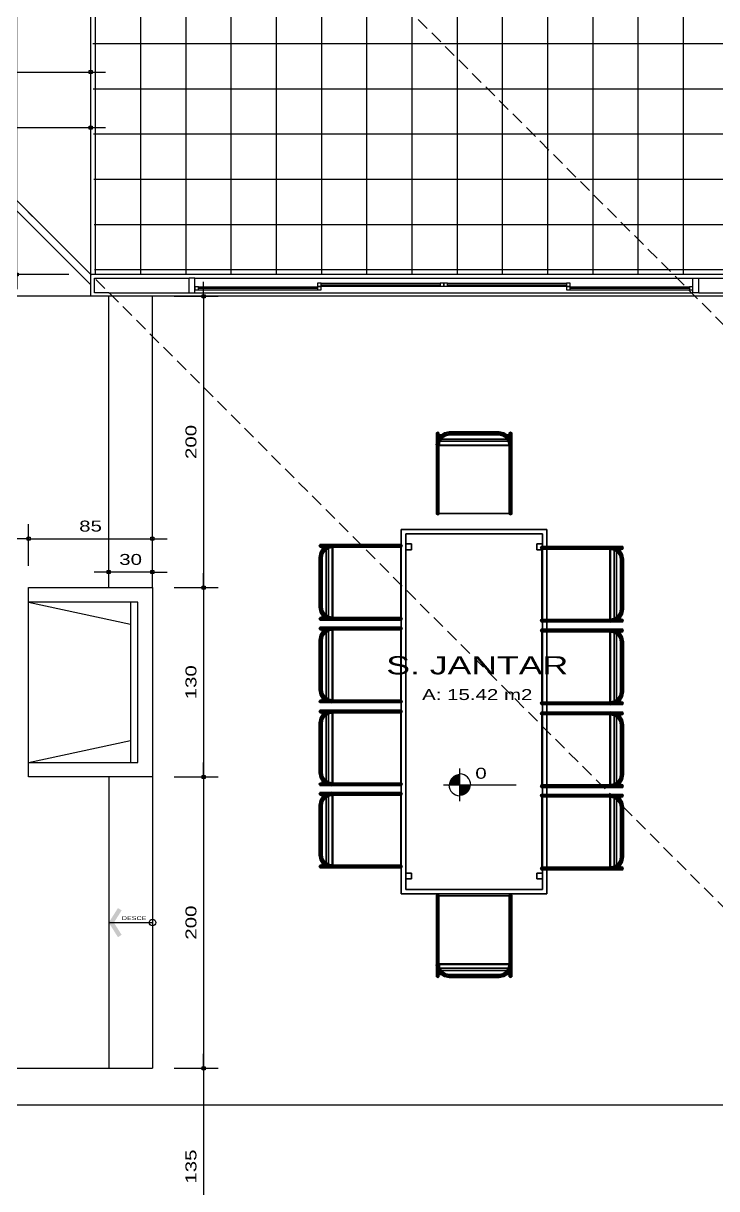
# Model space of a CAD drawing. Extents: x 2280 to 14192, y 1386 to 4696.
# Drawn here: x 4178 to 4654, y 2664 to 3464 of the extents above; entities that cross this region are included whole.
import ezdxf
from ezdxf.enums import TextEntityAlignment as Align

# ---------------------------------------------------------------- set-up
doc = ezdxf.new("R2010")
doc.units = 0
doc.header["$LTSCALE"] = 35
doc.linetypes.add('HIDDEN', pattern=[0.375, 0.25, -0.125])
doc.layers.get('0').update_dxf_attribs({"linetype": 'CONTINUOUS'})
doc.layers.get('DEFPOINTS').update_dxf_attribs({"linetype": 'CONTINUOUS'})
for name, color, linetype in [('COTA', 13, 'CONTINUOUS'), ('EQUIP', 7, 'CONTINUOUS'), ('ESPEC', 2, 'CONTINUOUS'), ('ESPECARQ', 2, 'CONTINUOUS'), ('ESQUADRIA', 2, 'CONTINUOUS'), ('LINVISTA', 60, 'CONTINUOUS'), ('MOBIL', 7, 'CONTINUOUS'), ('PAREDE', 5, 'CONTINUOUS'), ('PROJECAO', 13, 'HIDDEN'), ('REG60-100', 7, 'CONTINUOUS'), ('UNIDADE', 4, 'CONTINUOUS'), ('VIDRO', 1, 'CONTINUOUS')]:
    doc.layers.add(name, color=color, linetype=linetype)
doc.styles.add('REGUA100', font='arial.ttf', dxfattribs={"width": 1.4})
doc.styles.add('REGUA60', font='romnswin.shx', dxfattribs={"width": 1.4})
doc.styles.add('REGUA80', font='arial.ttf', dxfattribs={"width": 1.4})
doc.styles.get("Standard").update_dxf_attribs({"font": 'ISOCP'})
doc.dimstyles.new('ISO-25', dxfattribs={"dimtxt": 2.5, "dimasz": 2.5, "dimexe": 1.25, "dimexo": 0.625, "dimtad": 1, "dimdec": 4, "dimdsep": 46, "dimlunit": 6, "dimtxsty": 'Standard', "dimcen": 2.5, "dimadec": 0, "dimazin": 0, "dimtfac": 1, "dimtdec": 4, "dimtmove": 0, "dimatfit": 3, "dimfxl": 1, "dimtolj": 1, "dimtzin": 0, "dimarcsym": 0})

# ---------------------------------------------------------------- blocks, each defined once
blk = doc.blocks.new('MBCAD5_3')
at = {"color": 254}
mesh = blk.add_polyface(dxfattribs=at)
corners = [(-25, 48.8, 48), (-25, 55.98, 79.78), (-24.13, 55.49, 79.89), (-24.13, 48.4, 48.5), (-23.45, 49.67, 1), (-24.02, 46.8, 1), (-24.51, 46.9, 0.13), (-23.92, 49.87, 0.13), (-23.92, 49.87, 1.87), (-24.51, 46.9, 1.87), (-24.86, 50.26, 1.87), (-25.49, 47.1, 1.87), (-25.33, 50.45, 1), (-25.98, 47.2, 1), (-24.86, 50.26, 0.13), (-25.49, 47.1, 0.13), (-21.94, 51.94, 1), (-22.3, 52.3, 0.13), (-22.3, 52.3, 1.87), (-23.02, 53.02, 1.87), (-23.38, 53.38, 1), (-23.02, 53.02, 0.13), (-19.67, 53.45, 1), (-19.87, 53.92, 0.13), (-19.87, 53.92, 1.87), (-20.26, 54.86, 1.87), (-20.45, 55.33, 1), (-20.26, 54.86, 0.13), (-16.9, 54, 1), (-16.95, 54.5, 0.13), (-16.95, 54.5, 1.87), (-17.05, 55.5, 1.87), (-17.1, 56, 1), (-17.05, 55.5, 0.13), (16.9, 54, 1), (16.95, 54.5, 0.13), (16.95, 54.5, 1.87), (17.05, 55.5, 1.87), (17.1, 56, 1), (17.05, 55.5, 0.13), (19.67, 53.45, 1), (19.87, 53.92, 0.13), (19.87, 53.92, 1.87), (20.26, 54.86, 1.87), (20.45, 55.33, 1), (20.26, 54.86, 0.13), (21.94, 51.94, 1), (22.3, 52.3, 0.13), (22.3, 52.3, 1.87), (23.02, 53.02, 1.87), (23.38, 53.38, 1), (23.02, 53.02, 0.13), (23.45, 49.67, 1), (23.92, 49.87, 0.13), (23.92, 49.87, 1.87), (24.86, 50.26, 1.87), (25.33, 50.45, 1), (24.86, 50.26, 0.13), (24.02, 46.8, 1), (24.51, 46.9, 0.13), (24.51, 46.9, 1.87), (25.49, 47.1, 1.87), (25.98, 47.2, 1), (25.49, 47.1, 0.13), (-25.87, 48.4, 48.5), (-25.87, 55.49, 79.89), (-25.87, 47.6, 49.5), (-25.87, 54.51, 80.11), (-25, 47.2, 50), (-25, 54.02, 80.22), (-24.13, 47.6, 49.5), (-24.13, 54.51, 80.11), (-25, 8.1, 48), (-24.13, 8.05, 48.5), (-25.87, 8.05, 48.5), (-25.87, 7.95, 49.5), (-25, 7.9, 50), (-24.13, 7.95, 49.5), (-25, 5.33, 47.45), (-24.13, 5.13, 47.92), (-25.87, 5.13, 47.92), (-25.87, 4.74, 48.86), (-25, 4.55, 49.33), (-24.13, 4.74, 48.86), (-25, 3.06, 45.94), (-24.13, 2.7, 46.3), (-25.87, 2.7, 46.3), (-25.87, 1.98, 47.02), (-25, 1.62, 47.38), (-24.13, 1.98, 47.02), (-25, 1.55, 43.67), (-24.13, 1.08, 43.87), (-25.87, 1.08, 43.87), (-25.87, 0.14, 44.26), (-25, -0.33, 44.45), (-24.13, 0.14, 44.26), (-25, 1, 40.9), (-24.13, 0.5, 40.95), (-25.87, 0.5, 40.95), (-25.87, -0.5, 41.05), (-25, -1, 41.1), (-24.13, -0.5, 41.05), (-25, 1, 9.1), (-24.13, 0.5, 9.05), (-25.87, 0.5, 9.05), (-25.87, -0.5, 8.95), (-25, -1, 8.9), (-24.13, -0.5, 8.95), (-25, 1.55, 6.33), (-24.13, 1.08, 6.13), (-25.87, 1.08, 6.13), (-25.87, 0.14, 5.74), (-25, -0.33, 5.55), (-24.13, 0.14, 5.74), (-25, 3.06, 4.06), (-24.13, 2.7, 3.7), (-25.87, 2.7, 3.7), (-25.87, 1.98, 2.98), (-25, 1.62, 2.62), (-24.13, 1.98, 2.98), (-25, 5.33, 2.55), (-24.13, 5.13, 2.08), (-25.87, 5.13, 2.08), (-25.87, 4.74, 1.14), (-25, 4.55, 0.67), (-24.13, 4.74, 1.14), (-25, 8.1, 2), (-24.13, 8.05, 1.5), (-25.87, 8.05, 1.5), (-25.87, 7.95, 0.5), (-25, 7.9), (-24.13, 7.95, 0.5), (-25, 47, 2), (-24.13, 47, 1.5), (-25.87, 47, 1.5), (-25.87, 47, 0.5), (-25, 47), (-24.13, 47, 0.5), (25, 48.8, 48), (25, 55.98, 79.78), (25.87, 55.49, 79.89), (25.87, 48.4, 48.5), (24.13, 48.4, 48.5), (24.13, 55.49, 79.89), (24.13, 47.6, 49.5), (24.13, 54.51, 80.11), (25, 47.2, 50), (25, 54.02, 80.22), (25.87, 47.6, 49.5), (25.87, 54.51, 80.11), (25, 8.1, 48), (25.87, 8.05, 48.5), (24.13, 8.05, 48.5), (24.13, 7.95, 49.5), (25, 7.9, 50), (25.87, 7.95, 49.5), (25, 5.33, 47.45), (25.87, 5.13, 47.92), (24.13, 5.13, 47.92), (24.13, 4.74, 48.86), (25, 4.55, 49.33), (25.87, 4.74, 48.86), (25, 3.06, 45.94), (25.87, 2.7, 46.3), (24.13, 2.7, 46.3), (24.13, 1.98, 47.02), (25, 1.62, 47.38), (25.87, 1.98, 47.02), (25, 1.55, 43.67), (25.87, 1.08, 43.87), (24.13, 1.08, 43.87), (24.13, 0.14, 44.26), (25, -0.33, 44.45), (25.87, 0.14, 44.26), (25, 1, 40.9), (25.87, 0.5, 40.95), (24.13, 0.5, 40.95), (24.13, -0.5, 41.05), (25, -1, 41.1), (25.87, -0.5, 41.05), (25, 1, 9.1), (25.87, 0.5, 9.05), (24.13, 0.5, 9.05), (24.13, -0.5, 8.95), (25, -1, 8.9), (25.87, -0.5, 8.95), (25, 1.55, 6.33), (25.87, 1.08, 6.13), (24.13, 1.08, 6.13), (24.13, 0.14, 5.74), (25, -0.33, 5.55), (25.87, 0.14, 5.74), (25, 3.06, 4.06), (25.87, 2.7, 3.7), (24.13, 2.7, 3.7), (24.13, 1.98, 2.98), (25, 1.62, 2.62), (25.87, 1.98, 2.98), (25, 5.33, 2.55), (25.87, 5.13, 2.08), (24.13, 5.13, 2.08), (24.13, 4.74, 1.14), (25, 4.55, 0.67), (25.87, 4.74, 1.14), (25, 8.1, 2), (25.87, 8.05, 1.5), (24.13, 8.05, 1.5), (24.13, 7.95, 0.5), (25, 7.9), (25.87, 7.95, 0.5), (25, 47, 2), (25.87, 47, 1.5), (24.13, 47, 1.5), (24.13, 47, 0.5), (25, 47), (25.87, 47, 0.5)]
mesh.append_faces([[corners[k] for k in face] for face in [(58, 52, 53, 59), (60, 54, 52, 58), (61, 55, 54, 60), (62, 56, 55, 61), (63, 57, 56, 62), (59, 53, 57, 63), (132, 126, 127, 133), (134, 128, 126, 132), (135, 129, 128, 134), (136, 130, 129, 135), (137, 131, 130, 136), (133, 127, 131, 137), (210, 204, 205, 211), (212, 206, 204, 210), (213, 207, 206, 212), (214, 208, 207, 213), (215, 209, 208, 214), (211, 205, 209, 215)]], dxfattribs={"vtx1": -1, "color": 254})
mesh.append_faces([[corners[k] for k in face] for face in [(16, 4, 7, 17), (18, 8, 4, 16), (19, 10, 8, 18), (20, 12, 10, 19), (21, 14, 12, 20), (17, 7, 14, 21), (22, 16, 17, 23), (24, 18, 16, 22), (25, 19, 18, 24), (26, 20, 19, 25), (27, 21, 20, 26), (23, 17, 21, 27), (28, 22, 23, 29), (30, 24, 22, 28), (31, 25, 24, 30), (32, 26, 25, 31), (33, 27, 26, 32), (29, 23, 27, 33), (34, 28, 29, 35), (36, 30, 28, 34), (37, 31, 30, 36), (38, 32, 31, 37), (39, 33, 32, 38), (35, 29, 33, 39), (40, 34, 35, 41), (42, 36, 34, 40), (43, 37, 36, 42), (44, 38, 37, 43), (45, 39, 38, 44), (41, 35, 39, 45), (46, 40, 41, 47), (48, 42, 40, 46), (49, 43, 42, 48), (50, 44, 43, 49), (51, 45, 44, 50), (47, 41, 45, 51), (52, 46, 47, 53), (54, 48, 46, 52), (55, 49, 48, 54), (56, 50, 49, 55), (57, 51, 50, 56), (53, 47, 51, 57), (72, 0, 3, 73), (74, 64, 0, 72), (75, 66, 64, 74), (76, 68, 66, 75), (77, 70, 68, 76), (73, 3, 70, 77), (78, 72, 73, 79), (80, 74, 72, 78), (81, 75, 74, 80), (82, 76, 75, 81), (83, 77, 76, 82), (79, 73, 77, 83), (84, 78, 79, 85), (86, 80, 78, 84), (87, 81, 80, 86), (88, 82, 81, 87), (89, 83, 82, 88), (85, 79, 83, 89), (90, 84, 85, 91), (92, 86, 84, 90), (93, 87, 86, 92), (94, 88, 87, 93), (95, 89, 88, 94), (91, 85, 89, 95), (96, 90, 91, 97), (98, 92, 90, 96), (99, 93, 92, 98), (100, 94, 93, 99), (101, 95, 94, 100), (97, 91, 95, 101), (102, 96, 97, 103), (104, 98, 96, 102), (105, 99, 98, 104), (106, 100, 99, 105), (107, 101, 100, 106), (103, 97, 101, 107), (108, 102, 103, 109), (110, 104, 102, 108), (111, 105, 104, 110), (112, 106, 105, 111), (113, 107, 106, 112), (109, 103, 107, 113), (114, 108, 109, 115), (116, 110, 108, 114), (117, 111, 110, 116), (118, 112, 111, 117), (119, 113, 112, 118), (115, 109, 113, 119), (120, 114, 115, 121), (122, 116, 114, 120), (123, 117, 116, 122), (124, 118, 117, 123), (125, 119, 118, 124), (121, 115, 119, 125), (126, 120, 121, 127), (128, 122, 120, 126), (129, 123, 122, 128), (130, 124, 123, 129), (131, 125, 124, 130), (127, 121, 125, 131), (150, 138, 141, 151), (152, 142, 138, 150), (153, 144, 142, 152), (154, 146, 144, 153), (155, 148, 146, 154), (151, 141, 148, 155), (156, 150, 151, 157), (158, 152, 150, 156), (159, 153, 152, 158), (160, 154, 153, 159), (161, 155, 154, 160), (157, 151, 155, 161), (162, 156, 157, 163), (164, 158, 156, 162), (165, 159, 158, 164), (166, 160, 159, 165), (167, 161, 160, 166), (163, 157, 161, 167), (168, 162, 163, 169), (170, 164, 162, 168), (171, 165, 164, 170), (172, 166, 165, 171), (173, 167, 166, 172), (169, 163, 167, 173), (174, 168, 169, 175), (176, 170, 168, 174), (177, 171, 170, 176), (178, 172, 171, 177), (179, 173, 172, 178), (175, 169, 173, 179), (180, 174, 175, 181), (182, 176, 174, 180), (183, 177, 176, 182), (184, 178, 177, 183), (185, 179, 178, 184), (181, 175, 179, 185), (186, 180, 181, 187), (188, 182, 180, 186), (189, 183, 182, 188), (190, 184, 183, 189), (191, 185, 184, 190), (187, 181, 185, 191), (192, 186, 187, 193), (194, 188, 186, 192), (195, 189, 188, 194), (196, 190, 189, 195), (197, 191, 190, 196), (193, 187, 191, 197), (198, 192, 193, 199), (200, 194, 192, 198), (201, 195, 194, 200), (202, 196, 195, 201), (203, 197, 196, 202), (199, 193, 197, 203), (204, 198, 199, 205), (206, 200, 198, 204), (207, 201, 200, 206), (208, 202, 201, 207), (209, 203, 202, 208), (205, 199, 203, 209)]], dxfattribs={"vtx1": -1, "vtx3": -1, "color": 254})
mesh.append_faces([[corners[k] for k in face] for face in [(0, 1, 2, 3), (4, 5, 6, 7), (8, 9, 5, 4), (10, 11, 9, 8), (12, 13, 11, 10), (14, 15, 13, 12), (7, 6, 15, 14), (64, 65, 1, 0), (66, 67, 65, 64), (68, 69, 67, 66), (70, 71, 69, 68), (3, 2, 71, 70), (138, 139, 140, 141), (142, 143, 139, 138), (144, 145, 143, 142), (146, 147, 145, 144), (148, 149, 147, 146), (141, 140, 149, 148)]], dxfattribs={"vtx3": -1, "color": 254})
at = {"color": 0}
mesh = blk.add_polyface(dxfattribs=at)
corners = [(25, 47, 50), (-25, 47, 50), (-25, 47, 53), (25, 47, 53), (25, 0, 50), (25, 0, 53), (-25, 0, 50), (-25, 0, 53), (25, 54.02, 80.22), (-25, 54.02, 80.22), (-25, 51.1, 80.88), (25, 51.1, 80.88), (25, 49.62, 60.71), (25, 46.69, 61.37), (-25, 49.62, 60.71), (-25, 46.69, 61.37)]
mesh.append_faces([[corners[k] for k in face] for face in [(0, 1, 2, 3), (4, 0, 3, 5), (6, 4, 5, 7), (1, 6, 7, 2), (8, 9, 10, 11), (12, 8, 11, 13), (14, 12, 13, 15), (9, 14, 15, 10), (7, 5, 3, 2), (15, 13, 11, 10), (14, 9, 8, 12)]], dxfattribs={"color": 0})
blk = doc.blocks.new('NIVELPB')
at = {"linetype": 'ByBlock'}
for p, q in [((0, -2.25), (0, 2.25)), ((-2.25, 0), (7.75, 0))]:
    blk.add_line(p, q, dxfattribs=at)
at = {"linetype": 'ByBlock', "const_width": 1.5}
for points in [[(-0.75, 0, -0.414214), (0, 0.75, -0.618034)], [(0, -0.75, 0.414214), (0.75, 0, 0.618034)]]:
    blk.add_lwpolyline(points, format="xyb", dxfattribs=at)
at = {"linetype": 'ByBlock'}
for start, end in [(180, 270), (0, 90)]:
    blk.add_arc((0, 0), 1.5, start, end, dxfattribs=at)
at = {"color": 0, "linetype": 'ByBlock', "style": 'REGUA60', "width": 1.4}
blk.add_attdef('COTAPISO', (2.12, 0.85), '', height=1.5, dxfattribs=at)
blk = doc.blocks.new('INDUNI1')
at = {"color": 0, "style": 'REGUA100', "width": 1.4, "flags": 8}
for tag, p in [('NOME1', (0, 0)), ('NOME2', (0, -4.29))]:
    blk.add_attdef(tag, text='', height=2.5, dxfattribs=at).set_placement(p, align=Align.CENTER)
at = {"layer": 'ESPECARQ', "style": 'REGUA60', "width": 1.4}
blk.add_attdef('AREA', text='', height=1.5, dxfattribs=at).set_placement((0, -7.81), align=Align.CENTER)
at = {"layer": 'ESPECARQ', "style": 'REGUA60', "width": 1.4, "flags": 8}
for tag, p in [('PISO', (0, -10.31)), ('REVPAR', (0, -12.81)), ('PEDIR', (0, -15.31))]:
    blk.add_attdef(tag, text='', height=1.5, dxfattribs=at).set_placement(p, align=Align.CENTER)
blk = doc.blocks.new('COTAPT')
at = {"color": 0, "linetype": 'ByBlock'}
blk.add_line((0, 0), (200, 0), dxfattribs=at)
at = {"color": 6, "linetype": 'ByBlock'}
blk.add_lwpolyline([(-20, 20), (20, 20), (20, -20), (-20, -20)], close=True, dxfattribs=at)
blk = doc.blocks.new('*D137')
at = {"color": 0, "linetype": 'ByBlock'}
for p, q in [((4224.58, 3306.45), (4224.58, 3402.3)), ((3739.63, 3392.3), (4224.53, 3392.3))]:
    blk.add_line(p, q, dxfattribs=at)
at = {"layer": 'DEFPOINTS', "color": 0, "linetype": 'ByBlock'}
for p in [(4224.58, 3392.3), (3739.58, 3291.45), (4224.58, 3291.45)]:
    blk.add_point(p, dxfattribs=at)
at = {"color": 0, "linetype": 'ByBlock', "xscale": 0.05, "yscale": 0.05, "zscale": 0.05, "rotation": 180}
blk.add_blockref('COTAPT', (3739.58, 3392.3), dxfattribs=at)
at = {"color": 0, "linetype": 'ByBlock', "xscale": 0.05, "yscale": 0.05, "zscale": 0.05}
blk.add_blockref('COTAPT', (4224.58, 3392.3), dxfattribs=at)
at = {"color": 2, "linetype": 'ByBlock', "insert": (3982.08, 3400.95), "char_height": 7.5, "attachment_point": 5, "style": 'REGUA60'}
blk.add_mtext('\\A1;485', dxfattribs=at)
blk = doc.blocks.new('*D138')
at = {"color": 0, "linetype": 'ByBlock'}
for p, q in [((3224.58, 3306.45), (3224.58, 3440.39)), ((4224.58, 3306.45), (4224.58, 3440.39)), ((3224.63, 3430.39), (4224.53, 3430.39))]:
    blk.add_line(p, q, dxfattribs=at)
at = {"layer": 'DEFPOINTS', "color": 0, "linetype": 'ByBlock'}
for p in [(4224.58, 3430.39), (3224.58, 3291.45), (4224.58, 3291.45)]:
    blk.add_point(p, dxfattribs=at)
at = {"color": 0, "linetype": 'ByBlock', "xscale": 0.05, "yscale": 0.05, "zscale": 0.05, "rotation": 180}
blk.add_blockref('COTAPT', (3224.58, 3430.39), dxfattribs=at)
at = {"color": 0, "linetype": 'ByBlock', "xscale": 0.05, "yscale": 0.05, "zscale": 0.05}
blk.add_blockref('COTAPT', (4224.58, 3430.39), dxfattribs=at)
at = {"color": 2, "linetype": 'ByBlock', "insert": (3724.58, 3439.04), "char_height": 7.5, "attachment_point": 5, "style": 'REGUA60'}
blk.add_mtext('\\A1;1.000', dxfattribs=at)
blk = doc.blocks.new('*D201')
at = {"color": 0, "linetype": 'ByBlock'}
for p, q in [((4209.58, 3691.45), (4163.81, 3691.45)), ((4173.81, 3291.5), (4173.81, 3691.4)), ((4209.58, 3291.45), (4163.81, 3291.45))]:
    blk.add_line(p, q, dxfattribs=at)
at = {"layer": 'DEFPOINTS', "color": 0, "linetype": 'ByBlock'}
for p in [(4173.81, 3691.45), (4224.58, 3691.45), (4224.58, 3291.45)]:
    blk.add_point(p, dxfattribs=at)
at = {"color": 0, "linetype": 'ByBlock', "xscale": 0.05, "yscale": 0.05, "zscale": 0.05}
for p, rotation in [((4173.81, 3691.45), 90), ((4173.81, 3291.45), 270)]:
    blk.add_blockref('COTAPT', p, dxfattribs=dict(at, rotation=rotation))
at = {"color": 2, "linetype": 'ByBlock', "insert": (4165.16, 3491.45), "char_height": 7.5, "attachment_point": 5, "rotation": 90, "style": 'REGUA60'}
blk.add_mtext('\\A1;400', dxfattribs=at)
blk = doc.blocks.new('*D207')
at = {"color": 0, "linetype": 'ByBlock'}
for p, q in [((4281.93, 3276.45), (4312.06, 3276.45)), ((4302.06, 3276.4), (4302.06, 3076.5)), ((4281.93, 3076.45), (4312.06, 3076.45))]:
    blk.add_line(p, q, dxfattribs=at)
at = {"layer": 'DEFPOINTS', "color": 0, "linetype": 'ByBlock'}
for p in [(4266.93, 3276.45), (4266.93, 3076.45), (4302.06, 3076.45)]:
    blk.add_point(p, dxfattribs=at)
at = {"color": 0, "linetype": 'ByBlock', "xscale": 0.05, "yscale": 0.05, "zscale": 0.05}
for p, rotation in [((4302.06, 3276.45), 90), ((4302.06, 3076.45), 270)]:
    blk.add_blockref('COTAPT', p, dxfattribs=dict(at, rotation=rotation))
at = {"color": 2, "linetype": 'ByBlock', "insert": (4293.41, 3176.45), "char_height": 7.5, "attachment_point": 5, "rotation": 90, "style": 'REGUA60'}
blk.add_mtext('\\A1;200', dxfattribs=at)
blk = doc.blocks.new('*D208')
at = {"color": 0, "linetype": 'ByBlock'}
for p, q in [((4302.06, 3076.4), (4302.06, 2946.5)), ((4281.93, 2946.45), (4312.06, 2946.45))]:
    blk.add_line(p, q, dxfattribs=at)
at = {"layer": 'DEFPOINTS', "color": 0, "linetype": 'ByBlock'}
for p in [(4266.93, 3076.45), (4266.93, 2946.45), (4302.06, 2946.45)]:
    blk.add_point(p, dxfattribs=at)
at = {"color": 0, "linetype": 'ByBlock', "xscale": 0.05, "yscale": 0.05, "zscale": 0.05}
for p, rotation in [((4302.06, 3076.45), 90), ((4302.06, 2946.45), 270)]:
    blk.add_blockref('COTAPT', p, dxfattribs=dict(at, rotation=rotation))
at = {"color": 2, "linetype": 'ByBlock', "insert": (4293.41, 3011.45), "char_height": 7.5, "attachment_point": 5, "rotation": 90, "style": 'REGUA60'}
blk.add_mtext('\\A1;130', dxfattribs=at)
blk = doc.blocks.new('*D209')
at = {"color": 0, "linetype": 'ByBlock'}
for p, q in [((4302.06, 2946.4), (4302.06, 2746.5)), ((4281.93, 2746.45), (4312.06, 2746.45))]:
    blk.add_line(p, q, dxfattribs=at)
at = {"layer": 'DEFPOINTS', "color": 0, "linetype": 'ByBlock'}
for p in [(4266.93, 2946.45), (4266.93, 2746.45), (4302.06, 2746.45)]:
    blk.add_point(p, dxfattribs=at)
at = {"color": 0, "linetype": 'ByBlock', "xscale": 0.05, "yscale": 0.05, "zscale": 0.05}
for p, rotation in [((4302.06, 2946.45), 90), ((4302.06, 2746.45), 270)]:
    blk.add_blockref('COTAPT', p, dxfattribs=dict(at, rotation=rotation))
at = {"color": 2, "linetype": 'ByBlock', "insert": (4293.41, 2846.45), "char_height": 7.5, "attachment_point": 5, "rotation": 90, "style": 'REGUA60'}
blk.add_mtext('\\A1;200', dxfattribs=at)
blk = doc.blocks.new('*D210')
at = {"color": 0, "linetype": 'ByBlock'}
for p, q in [((4302.06, 2746.4), (4302.06, 2611.5)), ((4254.58, 2611.45), (4312.06, 2611.45))]:
    blk.add_line(p, q, dxfattribs=at)
at = {"layer": 'DEFPOINTS', "color": 0, "linetype": 'ByBlock'}
for p in [(4266.93, 2746.45), (4239.58, 2611.45), (4302.06, 2611.45)]:
    blk.add_point(p, dxfattribs=at)
at = {"color": 0, "linetype": 'ByBlock', "xscale": 0.05, "yscale": 0.05, "zscale": 0.05}
for p, rotation in [((4302.06, 2746.45), 90), ((4302.06, 2611.45), 270)]:
    blk.add_blockref('COTAPT', p, dxfattribs=dict(at, rotation=rotation))
at = {"color": 2, "linetype": 'ByBlock', "insert": (4293.41, 2678.95), "char_height": 7.5, "attachment_point": 5, "rotation": 90, "style": 'REGUA60'}
blk.add_mtext('\\A1;135', dxfattribs=at)
blk = doc.blocks.new('*D211')
at = {"color": 0, "linetype": 'ByBlock'}
for p, q in [((4181.93, 3091.45), (4181.93, 3120)), ((4266.93, 3091.45), (4266.93, 3120)), ((4181.98, 3110), (4266.88, 3110))]:
    blk.add_line(p, q, dxfattribs=at)
at = {"layer": 'DEFPOINTS', "color": 0, "linetype": 'ByBlock'}
for p in [(4266.93, 3110), (4181.93, 3076.45), (4266.93, 3076.45)]:
    blk.add_point(p, dxfattribs=at)
at = {"color": 0, "linetype": 'ByBlock', "xscale": 0.05, "yscale": 0.05, "zscale": 0.05, "rotation": 180}
blk.add_blockref('COTAPT', (4181.93, 3110), dxfattribs=at)
at = {"color": 0, "linetype": 'ByBlock', "xscale": 0.05, "yscale": 0.05, "zscale": 0.05}
blk.add_blockref('COTAPT', (4266.93, 3110), dxfattribs=at)
at = {"color": 2, "linetype": 'ByBlock', "insert": (4224.43, 3118.65), "char_height": 7.5, "attachment_point": 5, "style": 'REGUA60'}
blk.add_mtext('\\A1;85', dxfattribs=at)
blk = doc.blocks.new('*D212')
at = {"color": 0, "linetype": 'ByBlock'}
for p, q in [((4236.93, 3091.45), (4236.93, 3097.1)), ((4266.93, 3091.45), (4266.93, 3097.1)), ((4266.88, 3087.1), (4236.98, 3087.1))]:
    blk.add_line(p, q, dxfattribs=at)
at = {"layer": 'DEFPOINTS', "color": 0, "linetype": 'ByBlock'}
for p in [(4236.93, 3087.1), (4236.93, 3076.45), (4266.93, 3076.45)]:
    blk.add_point(p, dxfattribs=at)
at = {"color": 0, "linetype": 'ByBlock', "xscale": 0.05, "yscale": 0.05, "zscale": 0.05, "rotation": 180}
blk.add_blockref('COTAPT', (4236.93, 3087.1), dxfattribs=at)
at = {"color": 0, "linetype": 'ByBlock', "xscale": 0.05, "yscale": 0.05, "zscale": 0.05}
blk.add_blockref('COTAPT', (4266.93, 3087.1), dxfattribs=at)
at = {"color": 2, "linetype": 'ByBlock', "insert": (4251.93, 3095.75), "char_height": 7.5, "attachment_point": 5, "style": 'REGUA60'}
blk.add_mtext('\\A1;30', dxfattribs=at)
blk = doc.blocks.new('INDSETAD')
at = {"color": 4, "linetype": 'ByBlock'}
for points in [[(0, 0), (1.26, 2), (0.71, 0), (1.77, 1.68)], [(0, 0), (1.26, -2), (0.71, 0), (1.77, -1.68)]]:
    blk.add_solid(points, dxfattribs=at)

msp = doc.modelspace()

# ---------------------------------------------------------------- hatches: boundary and pattern name
at = {"layer": 'LINVISTA'}
h = msp.add_hatch(dxfattribs=at)
h.set_pattern_fill('NET', color=256, scale=9.78, style=0)
h.set_pattern_definition([(360, (4414.2, 220.673), (8e-15, 31.0515), []), (90, (4414.2, 220.673), (-31.0515, 1e-14), [])])
h.paths.add_polyline_path([(4708.579, 3291.448), (4794.579, 3291.448), (4794.579, 3298.448), (5034.579, 3298.448), (5034.579, 3291.448), (5124.579, 3291.448), (5129.579, 3291.448), (5209.579, 3291.448), (5214.579, 3291.448), (5314.579, 3291.448), (5314.579, 3391.448), (5239.579, 3391.448), (5234.579, 3391.448), (5234.579, 3406.448), (5168.579, 3406.448), (5164.579, 3406.448), (5164.579, 3391.448), (5159.579, 3391.448), (5134.579, 3391.448), (5064.579, 3391.448), (5064.579, 3401.448), (5064.579, 3481.448), (5064.579, 3491.448), (5074.579, 3491.448), (5074.579, 3616.448), (4954.579, 3616.448), (4954.579, 3391.448), (4914.658, 3391.448, -0.0700148), (4894.579, 3676.448), (4779.535, 3676.448), (4779.535, 3691.448), (4224.579, 3691.448), (4227.064, 3291.448)])
h.paths.add_polyline_path([(4953.869, 3524.703), (5076.475, 3524.703), (5076.475, 3541.135), (4953.869, 3541.135)], flags=25)
h.paths.add_polyline_path([(4985.566, 3512.469), (5044.778, 3512.469), (5044.778, 3521.665), (4985.566, 3521.665)], flags=24)
h.paths.add_polyline_path([(4529.967, 3498.448), (4654.336, 3498.448), (4654.336, 3517.198), (4529.967, 3517.198)], flags=24)
h.paths.add_polyline_path([(4551.066, 3481.892), (4633.237, 3481.892), (4633.237, 3493.38), (4551.066, 3493.38)], flags=24)
h.paths.add_polyline_path([(4928.486, 3301.037), (4994.578, 3301.037), (4994.578, 3310.227), (4928.486, 3310.227)], flags=24)

# ---------------------------------------------------------------- linework, layer by layer
at = {"color": 0}
for points in [[(4444.793, 3106.442), (4440.793, 3106.442), (4440.793, 3106.442, 64), (4444.793, 3106.442, 64)], [(4440.793, 3106.442), (4440.793, 3102.442), (4440.793, 3102.442, 64), (4440.793, 3106.442, 64)], [(4444.793, 3102.442), (4444.793, 3106.442), (4444.793, 3106.442, 64), (4444.793, 3102.442, 64)], [(4534.793, 3106.442), (4530.793, 3106.442), (4530.793, 3106.442, 64), (4534.793, 3106.442, 64)], [(4530.793, 3106.442), (4530.793, 3102.442), (4530.793, 3102.442, 64), (4530.793, 3106.442, 64)], [(4534.793, 3102.442), (4534.793, 3106.442), (4534.793, 3106.442, 64), (4534.793, 3102.442, 64)], [(4440.793, 3102.442), (4444.793, 3102.442), (4444.793, 3102.442, 64), (4440.793, 3102.442, 64)], [(4530.793, 3102.442), (4534.793, 3102.442), (4534.793, 3102.442, 64), (4530.793, 3102.442, 64)], [(4444.793, 2880.463), (4440.793, 2880.463), (4440.793, 2880.463, 64), (4444.793, 2880.463, 64)], [(4440.793, 2880.463), (4440.793, 2876.463), (4440.793, 2876.463, 64), (4440.793, 2880.463, 64)], [(4444.793, 2876.463), (4444.793, 2880.463), (4444.793, 2880.463, 64), (4444.793, 2876.463, 64)], [(4534.793, 2880.463), (4530.793, 2880.463), (4530.793, 2880.463, 64), (4534.793, 2880.463, 64)], [(4530.793, 2880.463), (4530.793, 2876.463), (4530.793, 2876.463, 64), (4530.793, 2880.463, 64)], [(4534.793, 2876.463), (4534.793, 2880.463), (4534.793, 2880.463, 64), (4534.793, 2876.463, 64)], [(4440.793, 2876.463), (4444.793, 2876.463), (4444.793, 2876.463, 64), (4440.793, 2876.463, 64)], [(4530.793, 2876.463), (4534.793, 2876.463), (4534.793, 2876.463, 64), (4530.793, 2876.463, 64)]]:
    msp.add_3dface(points, dxfattribs=at)
at = {"layer": 'COTA'}
msp.add_circle((4266.928, 2846.448), 2.248, dxfattribs=at)
at = {"layer": 'EQUIP'}
for p, q in [((4181.928, 3066.448), (4251.928, 3051.448)), ((4181.928, 2956.448), (4181.928, 3066.448)), ((4251.928, 3066.448), (4251.928, 2956.448)), ((4181.928, 2956.448), (4251.928, 2971.448))]:
    msp.add_line(p, q, dxfattribs=at)
at = {"layer": 'ESPEC'}
msp.add_line((4236.928, 2846.448), (4266.928, 2846.448), dxfattribs=at)
at = {"layer": 'ESPECARQ'}
for p, q in [((4224.579, 3291.448), (4174.579, 3341.448)), ((4224.579, 3284.377), (4172.508, 3336.448))]:
    msp.add_line(p, q, dxfattribs=at)
at = {"layer": 'ESQUADRIA', "color": 1}
for p, q in [((4296.079, 3288.948), (4638.079, 3288.948)), ((4298.579, 3282.948), (4380.329, 3282.948)), ((4298.579, 3280.948), (4380.329, 3280.948)), ((4382.829, 3285.448), (4464.579, 3285.448)), ((4382.829, 3283.448), (4464.579, 3283.448)), ((4469.579, 3285.448), (4551.329, 3285.448)), ((4469.579, 3283.448), (4551.329, 3283.448)), ((4553.829, 3282.948), (4635.579, 3282.948)), ((4553.829, 3280.948), (4635.579, 3280.948)), ((4296.079, 3278.948), (4638.079, 3278.948))]:
    msp.add_line(p, q, dxfattribs=at)
at = {"layer": 'ESQUADRIA'}
for points in [[(4292.079, 3278.948), (4296.079, 3278.948), (4296.079, 3288.948), (4292.079, 3288.948)], [(4642.079, 3278.948), (4638.079, 3278.948), (4638.079, 3288.948), (4642.079, 3288.948)]]:
    msp.add_lwpolyline(points, dxfattribs=at)
for points in [[(4296.079, 3280.948), (4298.579, 3280.948), (4298.579, 3282.948), (4296.079, 3282.948)], [(4380.329, 3283.448), (4382.829, 3283.448), (4382.829, 3285.448), (4380.329, 3285.448)], [(4382.829, 3282.948), (4380.329, 3282.948), (4380.329, 3280.948), (4382.829, 3280.948)], [(4467.079, 3285.448), (4464.579, 3285.448), (4464.579, 3283.448), (4467.079, 3283.448)], [(4467.079, 3283.448), (4469.579, 3283.448), (4469.579, 3285.448), (4467.079, 3285.448)], [(4553.829, 3285.448), (4551.329, 3285.448), (4551.329, 3283.448), (4553.829, 3283.448)], [(4551.329, 3280.948), (4553.829, 3280.948), (4553.829, 3282.948), (4551.329, 3282.948)], [(4638.079, 3282.948), (4635.579, 3282.948), (4635.579, 3280.948), (4638.079, 3280.948)]]:
    msp.add_lwpolyline(points, close=True, dxfattribs=at)
at = {"layer": 'LINVISTA'}
for p, q in [((4224.579, 3291.448), (4224.579, 3691.448)), ((4224.579, 3276.448), (4224.579, 3291.448)), ((4708.579, 3291.448), (4224.579, 3291.448)), ((4224.579, 3276.448), (3739.579, 3276.448)), ((4239.579, 3276.448), (4224.579, 3276.448)), ((4236.928, 3076.448), (4236.928, 3276.448)), ((4239.579, 3276.448), (4239.579, 3276.448)), ((4708.579, 3276.448), (4239.579, 3276.448)), ((4266.928, 3076.448), (4266.928, 3276.448)), ((4236.928, 2946.448), (4236.928, 2746.448)), ((4266.928, 2946.448), (4266.928, 2746.448)), ((3929.579, 2746.448), (4266.928, 2746.448))]:
    msp.add_line(p, q, dxfattribs=at)
at = {"layer": 'PAREDE'}
for p, q in [((4227.079, 3288.948), (4292.079, 3288.948)), ((4227.079, 3278.948), (4227.079, 3288.948)), ((4292.079, 3278.948), (4292.079, 3288.948)), ((4642.079, 3288.948), (4708.579, 3288.948)), ((4642.079, 3278.948), (4642.079, 3288.948)), ((4237.079, 3278.948), (4227.079, 3278.948)), ((4237.079, 3278.948), (4292.079, 3278.948)), ((4237.079, 3278.948), (4237.079, 3278.948)), ((4642.079, 3278.948), (4712.079, 3278.948))]:
    msp.add_line(p, q, dxfattribs=at)
msp.add_lwpolyline([(4181.928, 2946.448), (4181.928, 2956.448), (4256.928, 2956.448), (4256.928, 3066.448), (4181.928, 3066.448), (4181.928, 3076.448), (4266.928, 3076.448), (4266.928, 2946.448)], close=True, dxfattribs=at)
at = {"layer": 'PROJECAO'}
for p, q in [((4124.579, 3791.448), (4769.579, 3146.448)), ((4144.579, 3371.448), (4769.579, 2746.448)), ((3794.579, 2721.448), (5064.579, 2721.448)), ((3894.579, 2721.448), (4724.579, 2721.448))]:
    msp.add_line(p, q, dxfattribs=at)
at = {"layer": 'VIDRO'}
for p, q in [((4298.579, 3281.948), (4380.329, 3281.948)), ((4382.829, 3284.448), (4464.579, 3284.448)), ((4469.579, 3284.448), (4551.329, 3284.448)), ((4553.829, 3281.948), (4635.579, 3281.948))]:
    msp.add_line(p, q, dxfattribs=at)

# ---------------------------------------------------------------- block references
at = {"layer": 'COTA', "color": 2, "xscale": 5, "yscale": 5, "zscale": 5}
msp.add_blockref('NIVELPB', (4478.004, 2940.993), dxfattribs=at).add_auto_attribs({'COTAPISO': '0'})
at = {"layer": 'ESPEC', "xscale": 5, "yscale": 5, "zscale": 5}
msp.add_blockref('INDSETAD', (4236.928, 2846.448), dxfattribs=at)
at = {"layer": 'MOBIL'}
msp.add_blockref('MBCAD5_3', (4487.793, 3127.322), dxfattribs=at)
at = {"layer": 'MOBIL', "rotation": 89.99999999999997}
for p in [(4437.396, 3080.086, 50), (4437.396, 3023.346, 50), (4437.396, 2966.441, 50), (4437.396, 2909.933, 50)]:
    msp.add_blockref('MBCAD5_3', p, dxfattribs=at)
at = {"layer": 'MOBIL', "xscale": -1}
for p, rotation in [((4534.385, 3078.781, 50), 270), ((4534.385, 3022.041, 50), 270), ((4534.385, 2965.136, 50), 270), ((4534.385, 2908.628, 50), 270), ((4487.793, 2864.741), 180)]:
    msp.add_blockref('MBCAD5_3', p, dxfattribs=dict(at, rotation=rotation))
at = {"layer": 'UNIDADE', "xscale": 5, "yscale": 5, "zscale": 5}
msp.add_blockref('INDUNI1', (4489.937, 3038.331), dxfattribs=at).add_auto_attribs({'NOME2': 'S. JANTAR', 'AREA': 'A: 15.42 m2'})

# ---------------------------------------------------------------- texts
at = {"layer": 'REG60-100', "style": 'REGUA80', "width": 1.4}
msp.add_text('DESCE', height=2.5, dxfattribs=at).set_placement((4245.901, 2848.283))

# ---------------------------------------------------------------- dimensions: what is measured, and where the dimension line sits
at = {"layer": 'COTA'}
for base, p1, p2, override, picture, middle in [((4173.808, 3691.448), (4224.579, 3291.448), (4224.579, 3691.448), {"dimscale": 5, "dimtxt": 1.5, "dimasz": 0.01, "dimexe": 2, "dimexo": 3, "dimgap": 0.98, "dimdec": 2, "dimrnd": 0.5, "dimtxsty": 'REGUA60', "dimblk": 'COTAPT', "dimcen": 4, "dimdle": 4, "dimclrt": 2, "dimaunit": 1, "dimtofl": 0}, '*D201', (4165.158, 3491.448)), ((4302.059, 3076.448), (4266.928, 3276.448), (4266.928, 3076.448), {"dimscale": 5, "dimtxt": 1.5, "dimasz": 0.01, "dimexe": 2, "dimexo": 3, "dimgap": 0.98, "dimdec": 2, "dimrnd": 0.5, "dimtxsty": 'REGUA60', "dimblk": 'COTAPT', "dimcen": 4, "dimdle": 4, "dimclrt": 2, "dimaunit": 1, "dimtofl": 0}, '*D207', (4293.409, 3176.448)), ((4302.059, 2946.448), (4266.928, 3076.448), (4266.928, 2946.448), {"dimscale": 5, "dimtxt": 1.5, "dimasz": 0.01, "dimexe": 2, "dimexo": 3, "dimgap": 0.98, "dimdec": 2, "dimrnd": 0.5, "dimtxsty": 'REGUA60', "dimblk": 'COTAPT', "dimcen": 4, "dimdle": 4, "dimse1": 1, "dimclrt": 2, "dimaunit": 1, "dimtofl": 0, "dimtmove": 1}, '*D208', (4293.409, 3011.448)), ((4302.059, 2746.448), (4266.928, 2946.448), (4266.928, 2746.448), {"dimscale": 5, "dimtxt": 1.5, "dimasz": 0.01, "dimexe": 2, "dimexo": 3, "dimgap": 0.98, "dimdec": 2, "dimrnd": 0.5, "dimtxsty": 'REGUA60', "dimblk": 'COTAPT', "dimcen": 4, "dimdle": 4, "dimse1": 1, "dimclrt": 2, "dimaunit": 1, "dimtofl": 0, "dimtmove": 1}, '*D209', (4293.409, 2846.448)), ((4302.059, 2611.448), (4266.928, 2746.448), (4239.579, 2611.448), {"dimscale": 5, "dimtxt": 1.5, "dimasz": 0.01, "dimexe": 2, "dimexo": 3, "dimgap": 0.98, "dimdec": 2, "dimrnd": 0.5, "dimtxsty": 'REGUA60', "dimblk": 'COTAPT', "dimcen": 4, "dimdle": 4, "dimse1": 1, "dimclrt": 2, "dimaunit": 1, "dimtofl": 0, "dimtmove": 1}, '*D210', (4293.409, 2678.948))]:
    dim = msp.add_linear_dim(base=base, p1=p1, p2=p2, angle=90, dimstyle='ISO-25', override=override, dxfattribs=at)
    dim.commit()
    dim.dimension.update_dxf_attribs({"geometry": picture, "text_midpoint": middle})
for base, p1, p2, override, picture, middle in [((4224.579, 3430.393), (3224.579, 3291.448), (4224.579, 3291.448), {"dimscale": 5, "dimtxt": 1.5, "dimasz": 0.01, "dimexe": 2, "dimexo": 3, "dimgap": 0.98, "dimdec": 2, "dimrnd": 0.5, "dimtxsty": 'REGUA60', "dimblk": 'COTAPT', "dimcen": 4, "dimdle": 4, "dimclrt": 2, "dimaunit": 1, "dimtofl": 0}, '*D138', (3724.579, 3439.043)), ((4224.579, 3392.297), (3739.579, 3291.448), (4224.579, 3291.448), {"dimscale": 5, "dimtxt": 1.5, "dimasz": 0.01, "dimexe": 2, "dimexo": 3, "dimgap": 0.98, "dimdec": 2, "dimrnd": 0.5, "dimtxsty": 'REGUA60', "dimblk": 'COTAPT', "dimcen": 4, "dimdle": 4, "dimse1": 1, "dimclrt": 2, "dimaunit": 1, "dimtofl": 0, "dimtmove": 1}, '*D137', (3982.079, 3400.947)), ((4266.928, 3109.999), (4181.928, 3076.448), (4266.928, 3076.448), {"dimscale": 5, "dimtxt": 1.5, "dimasz": 0.01, "dimexe": 2, "dimexo": 3, "dimgap": 0.98, "dimdec": 2, "dimrnd": 0.5, "dimtxsty": 'REGUA60', "dimblk": 'COTAPT', "dimcen": 4, "dimdle": 4, "dimclrt": 2, "dimaunit": 1, "dimtofl": 0}, '*D211', (4224.428, 3118.649)), ((4236.928, 3087.104), (4266.928, 3076.448), (4236.928, 3076.448), {"dimscale": 5, "dimtxt": 1.5, "dimasz": 0.01, "dimexe": 2, "dimexo": 3, "dimgap": 0.98, "dimdec": 2, "dimrnd": 0.5, "dimtxsty": 'REGUA60', "dimblk": 'COTAPT', "dimcen": 4, "dimdle": 4, "dimclrt": 2, "dimaunit": 1, "dimtofl": 0}, '*D212', (4251.928, 3095.754))]:
    dim = msp.add_linear_dim(base=base, p1=p1, p2=p2, dimstyle='ISO-25', override=override, dxfattribs=at)
    dim.commit()
    dim.dimension.update_dxf_attribs({"geometry": picture, "text_midpoint": middle})

# ---------------------------------------------------------------- meshes
at = {"color": 0}
mesh = msp.add_polyface(dxfattribs=at)
corners = [(4537.793, 3116.302, 72), (4437.793, 3116.302, 72), (4437.793, 3116.302, 75), (4537.793, 3116.302, 75), (4537.793, 2866.247, 72), (4537.793, 2866.247, 75), (4534.793, 3113.302, 64), (4440.793, 3113.302, 64), (4440.793, 3113.302, 72), (4534.793, 3113.302, 72), (4534.793, 2869.247, 64), (4534.793, 2869.247, 72), (4437.793, 2866.247, 75), (4437.793, 2866.247, 72), (4440.793, 2869.247, 64), (4440.793, 2869.247, 72)]
mesh.append_faces([[corners[k] for k in face] for face in [(0, 1, 2, 3), (4, 0, 3, 5), (6, 7, 8, 9), (10, 6, 9, 11), (5, 3, 2, 12), (13, 4, 5, 12), (1, 13, 12, 2), (14, 10, 11, 15), (7, 14, 15, 8)]], dxfattribs={"color": 0})

doc.saveas('drawing.dxf')
